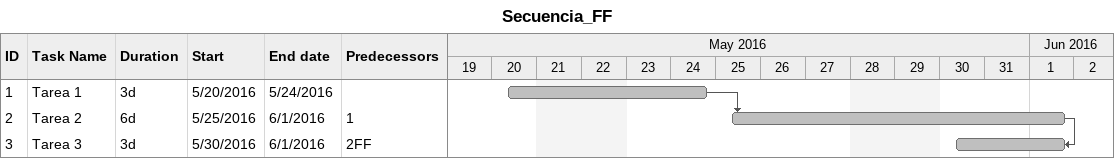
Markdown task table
Secuencia_FF

| ID | Task | Duration | Start | Finish | Predecessors |
|---|---|---|---|---|---|
| 1 | Tarea 1 | 3d | 2016-05-20 | 2016-05-24 |  |
| 2 | Tarea 2 | 6d | 2016-05-25 | 2016-06-01 | 1 |
| 3 | Tarea 3 | 3d | 2016-05-30 | 2016-06-01 | 2FF |
